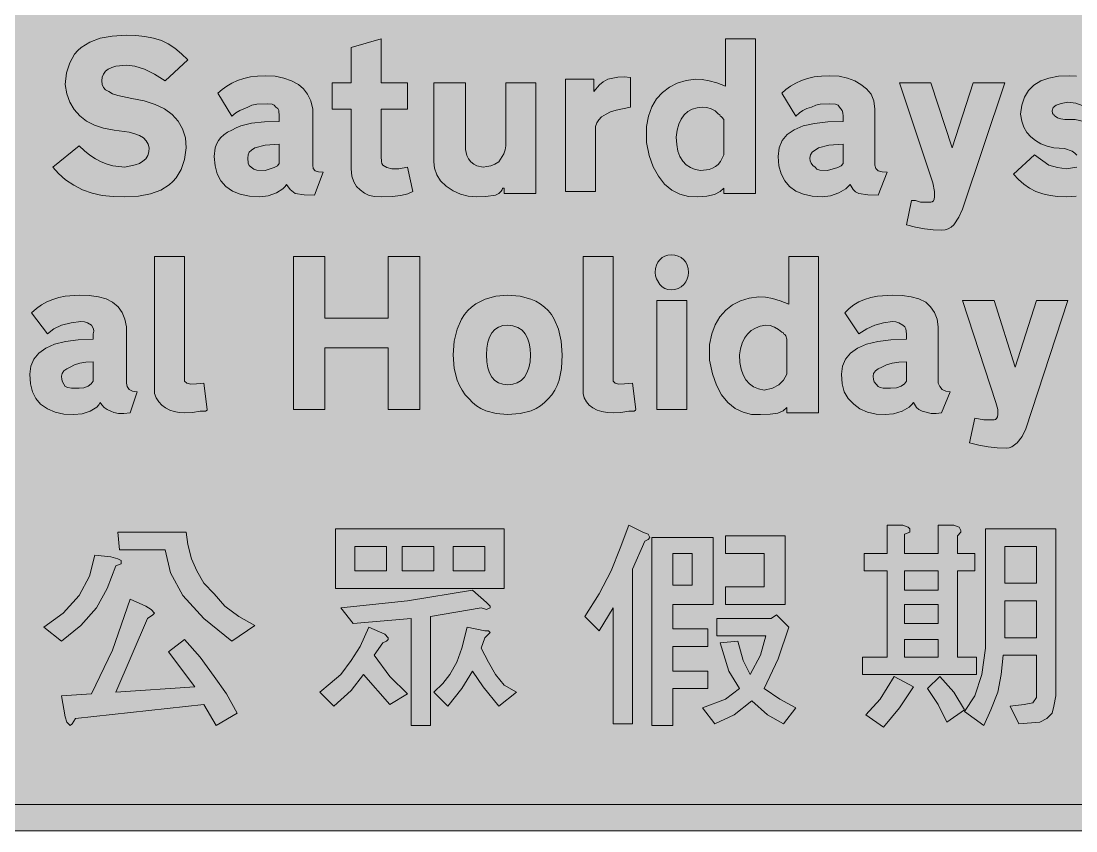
# Model space of a CAD drawing. Header units: metres. Extents: x 33 to 536, y 16 to 258.
# Drawn here: x 239.5 to 419.6, y 15.7 to 154 of the extents above; entities that cross this region are included whole.
import ezdxf

# ---------------------------------------------------------------- set-up
doc = ezdxf.new("R2010")
doc.units = ezdxf.units.M
doc.layers.add('FILL_BLACK_000000', color=7, linetype='Continuous', true_color=0x000000)
doc.layers.add('FILL_WHITE_FFFFFF', color=7, linetype='Continuous', true_color=0xffffff)

msp = doc.modelspace()

# ---------------------------------------------------------------- hatches: boundary and pattern name
at = {"layer": 'FILL_BLACK_000000', "true_color": 0x000000}
h = msp.add_hatch(color=7, dxfattribs=at)
h.dxf.hatch_style = 1
h.paths.add_polyline_path([(530.6, 257.38), (532.21, 256.54), (533.79, 255.36), (534.8, 253.97), (535.27, 253.21), (535.59, 252.36), (535.94, 251.51), (536.11, 250.71), (536.19, 249.06), (536.19, 24.66), (536.07, 22.92), (535.66, 21.28), (534.92, 19.77), (533.79, 18.36), (532.25, 17.08), (531.39, 16.59), (530.49, 16.26), (529.76, 15.91), (528.95, 15.73), (527.19, 15.66), (41.79, 15.66), (40.17, 15.83), (38.53, 16.33), (36.94, 17.18), (35.49, 18.36), (34.31, 19.77), (33.47, 21.28), (32.96, 22.92), (32.79, 24.66), (32.79, 249.06), (32.96, 250.68), (33.47, 252.32), (34.31, 253.91), (35.49, 255.36), (36.88, 256.52), (38.49, 257.46), (40.14, 257.87), (41.79, 258.06), (527.19, 258.06), (528.94, 257.89), (530.6, 257.38)])
h.paths.add_polyline_path([(40.03, 253.3), (39.22, 252.93), (38.49, 252.36), (37.92, 251.63), (37.55, 250.82), (37.35, 249.96), (37.29, 249.06), (37.29, 24.66), (37.33, 23.76), (37.59, 22.86), (38.49, 21.36), (39.22, 20.79), (40.03, 20.42), (40.89, 20.22), (41.79, 20.16), (527.19, 20.16), (528.09, 20.2), (528.99, 20.46), (530.49, 21.36), (531.06, 22.09), (531.43, 22.9), (531.63, 23.76), (531.69, 24.66), (531.69, 249.06), (531.65, 249.96), (531.39, 250.86), (531.05, 251.5), (530.49, 252.36), (528.99, 253.26), (528.09, 253.52), (527.19, 253.56), (41.79, 253.56), (40.89, 253.5), (40.03, 253.3)], flags=16)
h = msp.add_hatch(color=7, dxfattribs=at)
h.dxf.hatch_style = 1
h.paths.add_polyline_path([(253.35, 143.14), (253.55, 142.63), (253.92, 142.24), (254.49, 141.96), (255.1, 141.56), (255.99, 141.25), (258.39, 140.76), (260.51, 140.34), (262.37, 139.74), (263.97, 138.97), (265.29, 138.02), (266.33, 136.89), (267.08, 135.57), (267.54, 134.06), (267.69, 132.36), (267.42, 130.36), (266.85, 128.64), (265.98, 127.2), (265.43, 126.58), (264.8, 126.02), (263.33, 125.11), (261.57, 124.47), (259.52, 124.09), (257.19, 123.96), (255.22, 124.02), (253.36, 124.22), (251.62, 124.59), (249.99, 125.16), (248.48, 125.94), (247.1, 126.88), (245.9, 127.94), (244.89, 129.06), (249.39, 132.66), (250.3, 131.82), (251.24, 131.08), (252.2, 130.47), (253.18, 129.96), (254.17, 129.57), (255.17, 129.28), (256.18, 129.12), (257.19, 129.06), (258.99, 129.41), (259.71, 129.68), (260.3, 130.03), (260.77, 130.47), (261.11, 131), (261.32, 131.63), (261.39, 132.36), (261.21, 132.99), (260.87, 133.55), (260.39, 134.02), (259.74, 134.42), (258.92, 134.75), (257.93, 135.02), (255.39, 135.36), (253.59, 135.68), (252.01, 136.2), (250.65, 136.91), (249.5, 137.8), (248.57, 138.87), (247.84, 140.13), (247.31, 141.56), (246.99, 143.16), (247.24, 145.16), (247.79, 146.88), (248.62, 148.32), (249.16, 148.94), (249.76, 149.5), (251.21, 150.41), (252.98, 151.05), (255.07, 151.43), (257.49, 151.56), (259.06, 151.5), (260.6, 151.33), (262.09, 151.05), (263.49, 150.66), (264.61, 150.1), (265.74, 149.35), (266.86, 148.42), (267.99, 147.36), (264.09, 143.76), (262.3, 144.94), (260.57, 145.78), (258.94, 146.29), (257.49, 146.46), (255.69, 146.29), (254.97, 146.08), (254.38, 145.78), (253.91, 145.41), (253.57, 144.94), (253.36, 144.39), (253.29, 143.76), (253.35, 143.14)])
h = msp.add_hatch(color=7, dxfattribs=at)
h.dxf.hatch_style = 1
h.paths.add_polyline_path([(305.49, 143.46), (305.49, 138.96), (300.99, 138.96), (300.99, 130.86), (301.03, 130), (301.12, 129.64), (301.29, 129.36), (301.93, 128.95), (302.79, 128.76), (303.99, 128.76), (305.49, 129.06), (306.39, 124.86), (305.55, 124.47), (304.36, 124.18), (302.85, 124.02), (300.99, 123.96), (299.92, 124.02), (298.96, 124.22), (298.12, 124.59), (297.39, 125.16), (296.78, 125.72), (296.3, 126.51), (296, 127.52), (295.89, 128.76), (295.89, 138.96), (292.59, 138.96), (292.59, 143.46), (295.89, 143.46), (295.89, 149.46), (300.99, 150.96), (300.99, 143.46), (305.49, 143.46)])
h = msp.add_hatch(color=7, dxfattribs=at)
h.dxf.hatch_style = 1
h.paths.add_polyline_path([(364.89, 150.96), (364.89, 124.56), (359.49, 124.56), (359.49, 125.46), (358.87, 124.85), (357.91, 124.37), (356.62, 124.07), (354.99, 123.96), (353.45, 124.02), (351.99, 124.4), (350.63, 125.11), (349.4, 126.13), (348.33, 127.47), (347.44, 129.11), (346.75, 131.04), (346.29, 133.26), (346.29, 133.56), (346.29, 135.36), (346.29, 135.96), (346.64, 137.76), (347.22, 139.33), (348.02, 140.68), (349.03, 141.81), (350.21, 142.71), (351.56, 143.38), (353.06, 143.83), (354.69, 144.06), (355.82, 144), (357.01, 143.8), (358.32, 143.43), (359.79, 142.86), (359.79, 150.96), (364.89, 150.96)])
h.paths.add_polyline_path([(359.49, 137.16), (359.19, 137.57), (359.07, 137.71), (358.89, 137.76), (358.85, 138.02), (358.59, 138.06), (358.04, 138.63), (357.35, 139), (356.61, 139.2), (355.89, 139.26), (354.93, 139.18), (354.09, 138.93), (353.36, 138.52), (352.74, 137.95), (352.23, 137.22), (351.84, 136.35), (351.56, 135.33), (351.39, 134.16), (351.46, 132.89), (351.67, 131.79), (352.01, 130.85), (352.48, 130.07), (353.07, 129.45), (353.79, 128.97), (354.63, 128.64), (355.59, 128.46), (357, 128.63), (357.59, 128.84), (358.1, 129.13), (358.55, 129.51), (358.92, 129.98), (359.49, 131.16), (359.49, 135.66), (359.49, 137.16)], flags=16)
h = msp.add_hatch(color=7, dxfattribs=at)
h.dxf.hatch_style = 1
h.paths.add_polyline_path([(287.83, 124.3), (286.29, 124.56), (285.43, 125.2), (284.79, 126.06), (284.58, 125.71), (284.21, 125.35), (283.1, 124.67), (281.71, 124.16), (280.29, 123.96), (278.49, 124.07), (276.92, 124.41), (275.58, 124.96), (274.48, 125.72), (273.61, 126.7), (272.99, 127.88), (272.62, 129.27), (272.49, 130.86), (272.66, 132.32), (272.89, 132.97), (273.2, 133.56), (273.62, 134.09), (274.14, 134.57), (274.76, 134.99), (275.49, 135.36), (276.21, 135.77), (277.01, 136.1), (278.86, 136.56), (281.06, 136.79), (283.59, 136.86), (283.59, 137.76), (283.51, 138.73), (283.34, 139.03), (282.99, 139.26), (282.71, 139.61), (282.35, 139.78), (281.49, 139.86), (279.73, 139.78), (278.92, 139.61), (278.19, 139.26), (276.84, 138.73), (276.16, 138.33), (275.49, 137.76), (273.09, 141.66), (273.81, 142.31), (274.61, 142.89), (275.49, 143.4), (276.46, 143.83), (277.52, 144.19), (278.66, 144.44), (279.88, 144.6), (281.19, 144.66), (282.88, 144.55), (284.38, 144.25), (285.7, 143.77), (286.89, 143.16), (287.73, 142.42), (288.43, 141.51), (288.96, 140.38), (289.29, 138.96), (289.29, 129.36), (289.4, 128.79), (289.74, 128.42), (290.3, 128.22), (291.09, 128.16), (289.59, 124.26), (287.83, 124.3)])
h.paths.add_polyline_path([(278.44, 129.34), (278.79, 129.06), (279.25, 128.71), (279.76, 128.53), (281.19, 128.46), (282.73, 128.95), (283.26, 129.26), (283.59, 129.66), (283.59, 132.96), (281.15, 132.77), (279.39, 132.36), (278.82, 131.95), (278.45, 131.57), (278.25, 131.14), (278.19, 130.56), (278.27, 129.7), (278.44, 129.34)], flags=16)
h = msp.add_hatch(color=7, dxfattribs=at)
h.dxf.hatch_style = 1
h.paths.add_polyline_path([(332.49, 144.06), (337.29, 144.06), (337.29, 141.96), (338.27, 143.12), (338.89, 143.61), (339.69, 144.06), (341.42, 144.43), (342.47, 144.48), (343.59, 144.36), (343.59, 139.26), (341.15, 138.77), (340.17, 138.46), (339.39, 138.06), (338.64, 137.61), (338.15, 137.12), (337.83, 136.58), (337.59, 135.96), (337.59, 124.86), (332.49, 124.86), (332.49, 144.06)])
h = msp.add_hatch(color=7, dxfattribs=at)
h.dxf.hatch_style = 1
h.paths.add_polyline_path([(384.13, 124.3), (382.59, 124.56), (382.02, 124.84), (381.62, 125.2), (381.09, 126.06), (380.34, 125.35), (379.14, 124.67), (377.72, 124.16), (376.29, 123.96), (374.59, 124.07), (373.09, 124.41), (371.81, 124.96), (370.74, 125.72), (369.9, 126.7), (369.29, 127.88), (368.92, 129.27), (368.79, 130.86), (368.96, 132.32), (369.47, 133.57), (370.32, 134.6), (371.53, 135.43), (373.08, 136.07), (374.99, 136.51), (377.26, 136.77), (379.89, 136.86), (379.89, 137.76), (379.84, 138.33), (379.7, 138.73), (379.29, 139.26), (379.01, 139.61), (378.61, 139.78), (377.49, 139.86), (375.99, 139.78), (375.21, 139.61), (374.49, 139.26), (373.69, 139.03), (373.03, 138.73), (372.42, 138.33), (371.79, 137.76), (369.39, 141.66), (370.11, 142.31), (370.91, 142.89), (371.79, 143.4), (372.76, 143.83), (373.82, 144.19), (374.96, 144.44), (376.18, 144.6), (377.49, 144.66), (379.18, 144.55), (380.64, 144.25), (381.88, 143.77), (382.89, 143.16), (383.9, 142.42), (384.65, 141.51), (385.13, 140.38), (385.29, 138.96), (385.29, 129.36), (385.45, 128.79), (385.89, 128.42), (386.56, 128.22), (387.39, 128.16), (385.89, 124.26), (384.13, 124.3)])
h.paths.add_polyline_path([(374.42, 129.7), (374.7, 129.34), (375.09, 129.06), (375.42, 128.71), (375.92, 128.53), (377.19, 128.46), (378.99, 128.95), (379.55, 129.26), (379.89, 129.66), (379.89, 132.96), (377.45, 132.77), (375.69, 132.36), (374.6, 131.57), (374.3, 131.14), (374.19, 130.56), (374.25, 130.11), (374.42, 129.7)], flags=16)
h = msp.add_hatch(color=7, dxfattribs=at)
h.dxf.hatch_style = 1
h.paths.add_polyline_path([(425.65, 129.07), (425.25, 127.76), (424.59, 126.63), (423.69, 125.68), (422.57, 124.94), (421.23, 124.4), (419.7, 124.07), (417.99, 123.96), (416.57, 124.02), (415.23, 124.19), (413.98, 124.48), (412.81, 124.9), (411.73, 125.44), (410.73, 126.11), (409.82, 126.92), (408.99, 127.86), (412.59, 131.16), (414.99, 129.36), (416.49, 128.95), (417.99, 128.76), (419.79, 129.06), (420.05, 129.66), (420.09, 130.26), (420.02, 130.69), (419.81, 131.09), (419.47, 131.45), (419, 131.76), (417.69, 132.2), (415.89, 132.36), (414.71, 132.64), (413.65, 133.04), (412.72, 133.56), (411.92, 134.2), (411.26, 134.96), (410.74, 135.86), (410.39, 136.89), (410.19, 138.06), (410.42, 139.64), (410.87, 140.99), (411.56, 142.13), (412.48, 143.05), (413.64, 143.76), (415.04, 144.26), (416.69, 144.56), (418.59, 144.66), (419.77, 144.6), (420.85, 144.44), (421.83, 144.19), (422.71, 143.83), (423.52, 143.4), (424.24, 142.89), (425.49, 141.66), (422.49, 138.06), (421.59, 138.92), (420.69, 139.56), (419.6, 139.97), (418.29, 140.16), (417.11, 139.93), (416.26, 139.63), (415.76, 139.23), (415.59, 138.66), (415.63, 138.25), (415.72, 138.11), (415.89, 138.06), (415.94, 137.88), (416.08, 137.76), (416.49, 137.46), (417.04, 137.29), (417.76, 137.2), (419.49, 137.16), (420.97, 136.85), (422.25, 136.38), (423.33, 135.76), (424.21, 134.98), (424.9, 134.07), (425.4, 133.03), (425.69, 131.85), (425.79, 130.56), (425.65, 129.07)])
h = msp.add_hatch(color=7, dxfattribs=at)
h.dxf.hatch_style = 1
h.paths.add_polyline_path([(327.39, 143.46), (327.39, 124.56), (321.99, 124.56), (321.99, 125.46), (321.69, 125.46), (321.63, 125.19), (321.43, 124.86), (321.06, 124.53), (320.49, 124.26), (318.84, 124), (317.19, 123.96), (315.84, 124.07), (314.53, 124.41), (313.27, 124.97), (312.09, 125.76), (311.13, 126.71), (310.48, 127.75), (310.11, 128.84), (309.99, 129.96), (309.99, 143.46), (315.39, 143.46), (315.39, 132.06), (315.62, 131.01), (315.9, 130.46), (316.29, 129.96), (316.79, 129.57), (317.34, 129.28), (318.39, 129.06), (319.06, 129.12), (319.74, 129.28), (320.41, 129.57), (321.09, 129.96), (321.91, 131.31), (322.19, 131.98), (322.29, 132.66), (322.29, 143.46), (327.39, 143.46)])
h = msp.add_hatch(color=7, dxfattribs=at)
h.dxf.hatch_style = 1
h.paths.add_polyline_path([(400.29, 121.86), (399.65, 120.51), (398.79, 119.16), (398.34, 118.77), (397.85, 118.48), (397.31, 118.32), (396.69, 118.26), (395.29, 118.32), (393.8, 118.48), (392.26, 118.77), (390.69, 119.16), (391.59, 123.36), (392.23, 123.32), (393.09, 123.06), (394.89, 123.06), (395.11, 123.12), (395.3, 123.28), (395.44, 123.57), (395.49, 123.96), (395.49, 124.86), (395.19, 126.36), (389.49, 143.46), (394.89, 143.46), (398.49, 132.36), (402.09, 143.46), (407.49, 143.46), (400.29, 121.86)])
h = msp.add_hatch(color=7, dxfattribs=at)
h.dxf.hatch_style = 1
h.paths.add_polyline_path([(267.39, 93.36), (267.39, 93.06), (267.39, 92.46), (267.78, 92.12), (268.48, 91.97), (269.46, 92), (270.69, 92.16), (271.29, 87.66), (271.25, 87.51), (270.99, 87.36), (270.09, 87.36), (268.74, 87.1), (267.39, 87.06), (266.51, 87.12), (265.66, 87.28), (264.88, 87.55), (264.16, 87.92), (263.53, 88.39), (263, 88.96), (262.58, 89.62), (262.29, 90.36), (262.29, 91.26), (262.29, 91.56), (262.29, 113.76), (267.39, 113.76), (267.39, 93.36)])
h = msp.add_hatch(color=7, dxfattribs=at)
h.dxf.hatch_style = 1
h.paths.add_polyline_path([(296.79, 103.26), (302.19, 103.26), (302.19, 113.76), (307.59, 113.76), (307.59, 87.66), (302.19, 87.66), (302.19, 98.16), (296.79, 98.16), (291.39, 98.16), (291.39, 87.66), (285.99, 87.66), (285.99, 113.76), (291.39, 113.76), (291.39, 103.26), (296.79, 103.26)])
h = msp.add_hatch(color=7, dxfattribs=at)
h.dxf.hatch_style = 1
h.paths.add_polyline_path([(340.59, 93.36), (340.59, 93.06), (340.59, 92.46), (340.94, 92.12), (341.56, 91.97), (342.53, 92), (343.89, 92.16), (344.49, 87.66), (344.45, 87.51), (344.19, 87.36), (343.29, 87.36), (341.94, 87.1), (340.59, 87.06), (339.61, 87.12), (338.7, 87.28), (337.87, 87.55), (337.14, 87.92), (336.52, 88.39), (336.03, 88.96), (335.68, 89.62), (335.49, 90.36), (335.49, 91.26), (335.49, 91.56), (335.49, 113.76), (340.59, 113.76), (340.59, 93.36)])
h = msp.add_hatch(color=7, dxfattribs=at)
h.dxf.hatch_style = 1
h.paths.add_polyline_path([(353.43, 110.5), (353.27, 109.96), (353.02, 109.45), (352.67, 109), (352.23, 108.61), (351.72, 108.32), (351.14, 108.13), (350.49, 108.06), (349.94, 108.13), (349.44, 108.32), (348.98, 108.61), (348.58, 109), (348, 109.96), (347.84, 110.5), (347.79, 111.06), (347.84, 111.71), (348, 112.29), (348.25, 112.8), (348.58, 113.23), (348.98, 113.59), (349.44, 113.84), (349.94, 114), (350.49, 114.06), (351.14, 114), (351.72, 113.84), (352.23, 113.59), (352.67, 113.23), (353.02, 112.8), (353.27, 112.29), (353.43, 111.71), (353.49, 111.06), (353.43, 110.5)])
h = msp.add_hatch(color=7, dxfattribs=at)
h.dxf.hatch_style = 1
h.paths.add_polyline_path([(375.69, 113.76), (375.69, 87.06), (370.29, 87.06), (370.29, 87.96), (369.67, 87.39), (368.71, 87.02), (367.42, 86.82), (365.79, 86.76), (364.25, 86.8), (362.79, 87.16), (361.43, 87.83), (360.2, 88.82), (359.13, 90.14), (358.24, 91.78), (357.55, 93.75), (357.09, 96.06), (357.09, 96.36), (357.09, 98.16), (357.09, 98.76), (357.44, 100.56), (358.02, 102.13), (358.82, 103.48), (359.83, 104.61), (361.01, 105.51), (362.36, 106.18), (363.86, 106.63), (365.49, 106.86), (366.62, 106.8), (367.82, 106.6), (369.12, 106.23), (370.59, 105.66), (370.59, 113.76), (375.69, 113.76)])
h.paths.add_polyline_path([(370.29, 99.66), (370.1, 100.22), (369.91, 100.46), (369.69, 100.56), (369.65, 100.82), (369.39, 100.86), (368.84, 101.3), (368.15, 101.68), (367.41, 101.96), (366.69, 102.06), (365.73, 101.88), (364.89, 101.56), (364.16, 101.11), (363.54, 100.52), (363.03, 99.81), (362.64, 98.98), (362.36, 98.03), (362.19, 96.96), (362.26, 95.68), (362.47, 94.55), (362.81, 93.56), (363.28, 92.72), (363.87, 92.04), (364.59, 91.52), (365.43, 91.16), (366.39, 90.96), (367.8, 91.3), (368.9, 91.86), (369.72, 92.65), (370.29, 93.66), (370.29, 98.46), (370.29, 99.66)], flags=16)
h = msp.add_hatch(color=7, dxfattribs=at)
h.dxf.hatch_style = 1
h.paths.add_polyline_path([(257.03, 86.94), (256.1, 86.98), (255.35, 87.14), (254.79, 87.36), (254.17, 87.64), (253.66, 88), (253.27, 88.41), (252.99, 88.86), (252.78, 88.43), (252.41, 88.03), (251.3, 87.36), (249.91, 86.92), (248.49, 86.76), (246.8, 86.87), (245.3, 87.21), (243.98, 87.77), (242.79, 88.56), (242, 89.53), (241.44, 90.66), (241.1, 92.02), (240.99, 93.66), (241.16, 95.04), (241.66, 96.24), (242.51, 97.27), (243.69, 98.12), (245.21, 98.79), (247.07, 99.27), (249.26, 99.56), (251.79, 99.66), (251.79, 100.56), (251.91, 101.01), (251.86, 101.42), (251.49, 102.06), (250.81, 102.47), (250.31, 102.61), (249.69, 102.66), (248.04, 102.47), (246.39, 102.06), (245.08, 101.42), (243.99, 100.56), (241.29, 104.16), (242.11, 104.89), (242.98, 105.51), (243.91, 106.03), (244.89, 106.45), (245.93, 106.76), (247.03, 106.99), (249.39, 107.16), (251.12, 107.1), (252.69, 106.9), (254.03, 106.53), (255.09, 105.96), (256.06, 105.18), (256.74, 104.2), (257.2, 103.05), (257.49, 101.76), (257.49, 92.16), (257.6, 91.55), (257.94, 91.07), (258.5, 90.77), (259.29, 90.66), (258.09, 87.06), (257.03, 86.94)])
h.paths.add_polyline_path([(246.58, 92.35), (246.99, 91.56), (247.49, 91.39), (248.08, 91.3), (249.39, 91.26), (250.23, 91.36), (250.93, 91.63), (251.46, 92.02), (251.79, 92.46), (251.79, 95.76), (250.55, 95.7), (249.5, 95.53), (248.63, 95.25), (247.89, 94.86), (247.28, 94.58), (246.8, 94.22), (246.5, 93.81), (246.39, 93.36), (246.44, 92.78), (246.58, 92.35)], flags=16)
h = msp.add_hatch(color=7, dxfattribs=at)
h.dxf.hatch_style = 1
h.paths.add_polyline_path([(331.37, 92.65), (331.04, 91.75), (330.62, 90.93), (330.11, 90.16), (329.49, 89.46), (328.89, 88.83), (328.2, 88.28), (327.44, 87.81), (326.6, 87.43), (324.72, 86.93), (322.59, 86.76), (320.63, 86.93), (318.84, 87.43), (318.03, 87.81), (317.27, 88.28), (316.59, 88.83), (315.99, 89.46), (315.36, 90.16), (314.81, 90.93), (314.34, 91.75), (313.97, 92.65), (313.46, 94.65), (313.29, 96.96), (313.46, 99.29), (313.94, 101.34), (314.73, 103.09), (315.23, 103.85), (315.8, 104.53), (316.44, 105.14), (317.14, 105.67), (318.73, 106.49), (320.55, 106.99), (322.59, 107.16), (324.71, 106.99), (326.57, 106.49), (327.41, 106.12), (328.17, 105.67), (328.86, 105.14), (329.49, 104.53), (330.05, 103.85), (330.53, 103.09), (331.28, 101.34), (331.74, 99.29), (331.89, 96.96), (331.77, 94.65), (331.37, 92.65)])
h.paths.add_polyline_path([(326.26, 98.98), (325.98, 99.83), (325.59, 100.56), (325.04, 101.17), (324.31, 101.65), (323.48, 101.95), (322.59, 102.06), (321.75, 101.98), (321.02, 101.73), (320.4, 101.32), (319.89, 100.75), (319.5, 100.02), (319.21, 99.15), (319.05, 98.13), (318.99, 96.96), (319.05, 95.79), (319.21, 94.77), (319.5, 93.9), (319.89, 93.17), (320.4, 92.6), (321.02, 92.19), (321.75, 91.94), (322.59, 91.86), (323.45, 91.94), (324.21, 92.19), (324.88, 92.6), (325.44, 93.17), (325.89, 93.9), (326.22, 94.77), (326.42, 95.79), (326.49, 96.96), (326.43, 98.03), (326.26, 98.98)], flags=16)
h = msp.add_hatch(color=7, dxfattribs=at)
h.dxf.hatch_style = 1
h.paths.add_polyline_path([(395.79, 86.94), (394.93, 86.98), (393.39, 87.36), (392.82, 87.64), (392.41, 88), (391.89, 88.86), (391.59, 88.43), (391.14, 88.03), (389.94, 87.36), (388.51, 86.92), (387.09, 86.76), (385.53, 86.87), (384.05, 87.21), (382.74, 87.77), (381.69, 88.56), (380.73, 89.53), (380.08, 90.66), (379.71, 92.02), (379.59, 93.66), (379.76, 95.04), (380.27, 96.24), (381.12, 97.27), (382.33, 98.12), (383.88, 98.79), (385.79, 99.27), (388.06, 99.56), (390.69, 99.66), (390.69, 100.56), (390.62, 101.42), (390.44, 101.78), (390.09, 102.06), (389.42, 102.47), (388.91, 102.61), (388.29, 102.66), (386.79, 102.47), (385.29, 102.06), (383.94, 101.42), (382.59, 100.56), (380.19, 104.16), (380.91, 104.89), (381.71, 105.51), (382.59, 106.03), (383.56, 106.45), (384.62, 106.76), (385.76, 106.99), (388.29, 107.16), (389.98, 107.1), (391.48, 106.9), (392.8, 106.53), (393.99, 105.96), (394.82, 105.18), (395.49, 104.2), (395.93, 103.05), (396.09, 101.76), (396.09, 92.16), (396.38, 91.55), (396.8, 91.07), (397.4, 90.77), (398.19, 90.66), (396.69, 87.06), (395.79, 86.94)])
h.paths.add_polyline_path([(385.21, 92.35), (385.89, 91.56), (386.22, 91.39), (386.71, 91.3), (387.99, 91.26), (389, 91.36), (389.79, 91.63), (390.35, 92.02), (390.69, 92.46), (390.69, 95.76), (389.4, 95.7), (388.25, 95.53), (387.27, 95.25), (386.49, 94.86), (385.88, 94.58), (385.4, 94.22), (385.1, 93.81), (384.99, 93.36), (385.05, 92.78), (385.21, 92.35)], flags=16)
h = msp.add_hatch(color=7, dxfattribs=at)
h.dxf.hatch_style = 1
h.paths.add_polyline_path([(348.09, 87.66), (348.09, 106.26), (353.19, 106.26), (353.19, 87.66), (348.09, 87.66)])
h = msp.add_hatch(color=7, dxfattribs=at)
h.dxf.hatch_style = 1
h.paths.add_polyline_path([(411.09, 84.36), (410.45, 83.05), (409.59, 81.96), (408.69, 81.28), (408.24, 81.12), (407.79, 81.06), (406.22, 81.12), (404.64, 81.28), (403.06, 81.57), (401.49, 81.96), (402.39, 86.16), (403.89, 85.86), (405.69, 85.86), (405.91, 85.92), (406.1, 86.08), (406.24, 86.37), (406.29, 86.76), (406.29, 87.66), (405.99, 88.86), (400.29, 106.26), (405.69, 106.26), (409.29, 94.86), (412.89, 106.26), (418.29, 106.26), (411.09, 84.36)])
h = msp.add_hatch(color=7, dxfattribs=at)
h.dxf.hatch_style = 1
h.paths.add_polyline_path([(267.69, 66.66), (267.99, 64.56), (268.59, 62.16), (269.49, 60.06), (270.69, 57.96), (272.49, 56.16), (274.29, 54.06), (276.69, 52.26), (279.39, 50.76), (275.49, 48.06), (270.69, 51.96), (267.09, 55.86), (264.99, 59.76), (264.09, 63.66), (256.29, 63.66), (255.99, 66.66), (267.69, 66.66)])
h = msp.add_hatch(color=7, dxfattribs=at)
h.dxf.hatch_style = 1
h.paths.add_polyline_path([(293.19, 67.26), (321.99, 67.26), (321.99, 57.06), (293.19, 57.06), (293.19, 67.26)])
h.paths.add_polyline_path([(296.49, 60.06), (301.89, 60.06), (301.89, 64.26), (296.49, 64.26), (296.49, 60.06)], flags=16)
h.paths.add_polyline_path([(304.59, 64.26), (304.59, 60.06), (309.99, 60.06), (309.99, 64.26), (304.59, 64.26)], flags=16)
h.paths.add_polyline_path([(318.69, 64.26), (313.29, 64.26), (313.29, 60.06), (318.69, 60.06), (318.69, 64.26)], flags=16)
h = msp.add_hatch(color=7, dxfattribs=at)
h.dxf.hatch_style = 1
h.paths.add_polyline_path([(346.59, 66.36), (346.89, 65.76), (346.59, 65.46), (345.99, 65.16), (343.89, 60.36), (343.89, 33.96), (340.59, 33.96), (340.59, 53.76), (338.19, 49.86), (335.79, 52.26), (338.19, 56.16), (340.29, 60.06), (341.79, 63.96), (343.29, 67.86), (345.69, 66.66), (346.59, 66.36)])
h = msp.add_hatch(color=7, dxfattribs=at)
h.dxf.hatch_style = 1
h.paths.add_polyline_path([(390.99, 67.56), (391.29, 67.26), (391.29, 66.66), (390.39, 66.36), (390.39, 63.06), (396.09, 63.06), (396.09, 67.86), (398.79, 67.86), (399.69, 67.56), (399.99, 66.96), (399.99, 66.66), (399.39, 66.06), (399.39, 63.06), (402.39, 63.06), (402.39, 60.06), (399.39, 60.06), (399.39, 45.36), (402.69, 45.36), (402.69, 42.36), (383.19, 42.36), (383.19, 45.36), (387.39, 45.36), (387.39, 60.06), (383.49, 60.06), (383.49, 63.06), (387.39, 63.06), (387.39, 67.86), (390.09, 67.86), (390.99, 67.56)])
h.paths.add_polyline_path([(390.39, 51.06), (396.09, 51.06), (396.09, 54.36), (390.39, 54.36), (390.39, 51.06)], flags=16)
h.paths.add_polyline_path([(390.39, 48.36), (390.39, 45.36), (396.09, 45.36), (396.09, 48.36), (390.39, 48.36)], flags=16)
h.paths.add_polyline_path([(396.09, 60.06), (390.39, 60.06), (390.39, 56.76), (396.09, 56.76), (396.09, 60.06)], flags=16)
h = msp.add_hatch(color=7, dxfattribs=at)
h.dxf.hatch_style = 1
h.paths.add_polyline_path([(415.89, 36.96), (415.59, 35.76), (414.69, 34.86), (413.49, 34.26), (409.89, 33.96), (408.39, 36.96), (410.79, 37.26), (412.29, 37.56), (412.89, 38.46), (412.89, 45.66), (407.19, 45.66), (406.89, 42.36), (406.29, 39.36), (405.09, 36.36), (403.89, 33.66), (400.59, 36.06), (402.39, 38.76), (403.59, 42.36), (404.19, 46.86), (404.19, 52.26), (404.19, 67.26), (416.19, 67.26), (416.19, 38.76), (415.89, 36.96)])
h.paths.add_polyline_path([(407.49, 54.96), (407.49, 48.66), (412.89, 48.66), (412.89, 54.96), (407.49, 54.96)], flags=16)
h.paths.add_polyline_path([(412.89, 64.26), (407.49, 64.26), (407.49, 57.96), (412.89, 57.96), (412.89, 64.26)], flags=16)
h = msp.add_hatch(color=7, dxfattribs=at)
h.dxf.hatch_style = 1
h.paths.add_polyline_path([(357.69, 54.36), (350.79, 54.36), (350.79, 50.16), (356.79, 50.16), (356.79, 47.16), (350.79, 47.16), (350.79, 42.96), (356.79, 42.96), (356.79, 39.96), (350.79, 39.96), (350.79, 33.66), (347.19, 33.66), (347.19, 65.76), (357.69, 65.76), (357.69, 54.36)])
h.paths.add_polyline_path([(354.09, 63.06), (350.79, 63.06), (350.79, 57.66), (354.09, 57.66), (354.09, 63.06)], flags=16)
h = msp.add_hatch(color=7, dxfattribs=at)
h.dxf.hatch_style = 1
h.paths.add_polyline_path([(369.69, 66.06), (369.99, 66.06), (369.99, 54.36), (359.79, 54.36), (359.79, 57.36), (366.39, 57.36), (366.39, 63.06), (359.79, 63.06), (359.79, 66.06), (369.69, 66.06)])
h = msp.add_hatch(color=7, dxfattribs=at)
h.dxf.hatch_style = 1
h.paths.add_polyline_path([(255.99, 62.16), (256.59, 61.86), (256.59, 61.26), (255.69, 60.96), (254.19, 57.06), (252.39, 53.76), (249.69, 50.76), (246.39, 48.06), (243.39, 50.46), (246.69, 52.86), (249.39, 55.86), (251.19, 59.16), (252.09, 62.76), (254.79, 62.46), (255.99, 62.16)])
h = msp.add_hatch(color=7, dxfattribs=at)
h.dxf.hatch_style = 1
h.paths.add_polyline_path([(305.49, 54.96), (316.59, 56.76), (318.99, 54.66), (319.59, 54.06), (319.59, 53.76), (318.99, 53.46), (318.09, 53.76), (309.39, 52.26), (309.39, 33.66), (306.09, 33.66), (306.09, 51.96), (296.19, 51.06), (294.09, 53.76), (305.49, 54.96)])
h = msp.add_hatch(color=7, dxfattribs=at)
h.dxf.hatch_style = 1
h.paths.add_polyline_path([(261.69, 53.46), (262.29, 52.86), (261.99, 52.56), (261.09, 51.96), (255.69, 39.36), (269.19, 40.26), (264.69, 46.26), (267.39, 48.36), (270.09, 45.36), (272.49, 42.06), (274.59, 39.06), (276.39, 35.76), (272.79, 33.66), (270.69, 37.26), (248.79, 34.86), (248.19, 33.96), (247.89, 33.66), (247.29, 34.26), (246.99, 35.16), (246.39, 38.76), (251.49, 39.06), (255.09, 46.56), (258.09, 55.26), (260.79, 54.06), (261.69, 53.46)])
h = msp.add_hatch(color=7, dxfattribs=at)
h.dxf.hatch_style = 1
h.paths.add_polyline_path([(367.59, 51.96), (368.49, 52.56), (370.59, 50.46), (368.79, 45.06), (366.39, 39.96), (369.09, 38.16), (371.79, 36.66), (369.69, 33.96), (366.99, 35.46), (364.29, 37.86), (361.29, 35.46), (357.99, 33.96), (355.89, 36.66), (359.79, 38.16), (362.19, 39.96), (360.39, 42.96), (358.89, 47.76), (361.89, 48.06), (362.79, 44.76), (363.99, 42.36), (365.79, 45.66), (366.69, 48.96), (358.29, 48.96), (358.29, 51.96), (367.59, 51.96)])
h = msp.add_hatch(color=7, dxfattribs=at)
h.dxf.hatch_style = 1
h.paths.add_polyline_path([(301.59, 49.26), (302.19, 48.66), (302.19, 48.36), (301.89, 48.06), (301.29, 47.76), (299.79, 45.66), (302.49, 42.06), (305.49, 39.06), (302.49, 37.26), (297.99, 42.36), (295.89, 39.66), (292.89, 36.96), (290.49, 39.36), (292.29, 40.86), (294.09, 42.36), (295.89, 44.76), (297.39, 47.16), (298.89, 50.46), (301.59, 49.26)])
h = msp.add_hatch(color=7, dxfattribs=at)
h.dxf.hatch_style = 1
h.paths.add_polyline_path([(318.69, 49.86), (319.29, 49.86), (319.59, 49.56), (319.29, 49.26), (318.69, 48.66), (318.09, 46.86), (319.29, 44.46), (320.49, 42.36), (321.99, 40.56), (324.09, 39.36), (321.09, 36.96), (318.39, 40.26), (316.59, 42.96), (314.79, 39.96), (312.39, 36.96), (309.99, 39.36), (311.49, 40.86), (312.69, 42.36), (313.89, 44.46), (314.79, 46.86), (315.69, 50.46), (318.69, 49.86)])
h = msp.add_hatch(color=7, dxfattribs=at)
h.dxf.hatch_style = 1
h.paths.add_polyline_path([(386.19, 38.16), (388.59, 42.06), (391.89, 40.26), (389.49, 36.66), (386.79, 33.36), (383.79, 35.46), (386.19, 38.16)])
h = msp.add_hatch(color=7, dxfattribs=at)
h.dxf.hatch_style = 1
h.paths.add_polyline_path([(398.79, 39.36), (400.59, 36.36), (397.59, 34.26), (396.09, 37.26), (394.29, 39.96), (396.39, 42.06), (398.79, 39.36)])
at = {"layer": 'FILL_WHITE_FFFFFF', "true_color": 0xffffff}
h = msp.add_hatch(color=7, dxfattribs=at)
h.dxf.hatch_style = 1
h.paths.add_polyline_path([(527.19, 253.56), (528.09, 253.52), (528.99, 253.26), (530.49, 252.36), (531.05, 251.5), (531.39, 250.86), (531.65, 249.96), (531.69, 249.06), (531.69, 24.66), (531.63, 23.76), (531.43, 22.9), (531.06, 22.09), (530.49, 21.36), (528.99, 20.46), (528.09, 20.2), (527.19, 20.16), (41.79, 20.16), (40.89, 20.22), (40.03, 20.42), (39.22, 20.79), (38.49, 21.36), (37.59, 22.86), (37.33, 23.76), (37.29, 24.66), (37.29, 249.06), (37.35, 249.96), (37.55, 250.82), (37.92, 251.63), (38.49, 252.36), (39.22, 252.93), (40.03, 253.3), (40.89, 253.5), (41.79, 253.56), (527.19, 253.56)])

# ---------------------------------------------------------------- linework, layer by layer
at = {"layer": 'FILL_BLACK_000000', "lineweight": 0, "true_color": 0x000000}
for points in [[(41.79, 258.06), (527.19, 258.06), (528.94, 257.89), (530.6, 257.38), (532.21, 256.54), (533.79, 255.36), (534.8, 253.97), (535.27, 253.21), (535.59, 252.36), (535.94, 251.51), (536.11, 250.71), (536.19, 249.06), (536.19, 24.66), (536.07, 22.92), (535.66, 21.28), (534.92, 19.77), (533.79, 18.36), (532.25, 17.08), (531.39, 16.59), (530.49, 16.26), (529.76, 15.91), (528.95, 15.73), (527.19, 15.66), (41.79, 15.66)], [(41.79, 20.16), (527.19, 20.16), (528.09, 20.2), (528.99, 20.46), (530.49, 21.36), (531.06, 22.09), (531.43, 22.9), (531.63, 23.76), (531.69, 24.66), (531.69, 249.06), (531.65, 249.96), (531.39, 250.86), (531.05, 251.5), (530.49, 252.36), (528.99, 253.26), (528.09, 253.52), (527.19, 253.56), (41.79, 253.56)], [(419.81, 131.09), (419.47, 131.45), (419, 131.76), (417.69, 132.2), (415.89, 132.36), (414.71, 132.64), (413.65, 133.04), (412.72, 133.56), (411.92, 134.2), (411.26, 134.96), (410.74, 135.86), (410.39, 136.89), (410.19, 138.06), (410.42, 139.64), (410.87, 140.99), (411.56, 142.13), (412.48, 143.05), (413.64, 143.76), (415.04, 144.26), (416.69, 144.56), (418.59, 144.66), (419.77, 144.6)], [(420.69, 139.56), (419.6, 139.97), (418.29, 140.16), (417.11, 139.93), (416.26, 139.63), (415.76, 139.23), (415.59, 138.66), (415.63, 138.25), (415.72, 138.11), (415.89, 138.06), (415.94, 137.88), (416.08, 137.76), (416.49, 137.46), (417.04, 137.29), (417.76, 137.2), (419.49, 137.16), (420.97, 136.85)], [(419.7, 124.07), (417.99, 123.96), (416.57, 124.02), (415.23, 124.19), (413.98, 124.48), (412.81, 124.9), (411.73, 125.44), (410.73, 126.11), (409.82, 126.92), (408.99, 127.86), (412.59, 131.16), (414.99, 129.36), (416.49, 128.95), (417.99, 128.76), (419.79, 129.06)]]:
    msp.add_lwpolyline(points, dxfattribs=at)
for points in [[(253.35, 143.14), (253.55, 142.63), (253.92, 142.24), (254.49, 141.96), (255.1, 141.56), (255.99, 141.25), (258.39, 140.76), (260.51, 140.34), (262.37, 139.74), (263.97, 138.97), (265.29, 138.02), (266.33, 136.89), (267.08, 135.57), (267.54, 134.06), (267.69, 132.36), (267.42, 130.36), (266.85, 128.64), (265.98, 127.2), (265.43, 126.58), (264.8, 126.02), (263.33, 125.11), (261.57, 124.47), (259.52, 124.09), (257.19, 123.96), (255.22, 124.02), (253.36, 124.22), (251.62, 124.59), (249.99, 125.16), (248.48, 125.94), (247.1, 126.88), (245.9, 127.94), (244.89, 129.06), (249.39, 132.66), (250.3, 131.82), (251.24, 131.08), (252.2, 130.47), (253.18, 129.96), (254.17, 129.57), (255.17, 129.28), (256.18, 129.12), (257.19, 129.06), (258.99, 129.41), (259.71, 129.68), (260.3, 130.03), (260.77, 130.47), (261.11, 131), (261.32, 131.63), (261.39, 132.36), (261.21, 132.99), (260.87, 133.55), (260.39, 134.02), (259.74, 134.42), (258.92, 134.75), (257.93, 135.02), (255.39, 135.36), (253.59, 135.68), (252.01, 136.2), (250.65, 136.91), (249.5, 137.8), (248.57, 138.87), (247.84, 140.13), (247.31, 141.56), (246.99, 143.16), (247.24, 145.16), (247.79, 146.88), (248.62, 148.32), (249.16, 148.94), (249.76, 149.5), (251.21, 150.41), (252.98, 151.05), (255.07, 151.43), (257.49, 151.56), (259.06, 151.5), (260.6, 151.33), (262.09, 151.05), (263.49, 150.66), (264.61, 150.1), (265.74, 149.35), (266.86, 148.42), (267.99, 147.36), (264.09, 143.76), (262.3, 144.94), (260.57, 145.78), (258.94, 146.29), (257.49, 146.46), (255.69, 146.29), (254.97, 146.08), (254.38, 145.78), (253.91, 145.41), (253.57, 144.94), (253.36, 144.39), (253.29, 143.76)], [(305.49, 143.46), (305.49, 138.96), (300.99, 138.96), (300.99, 130.86), (301.03, 130), (301.12, 129.64), (301.29, 129.36), (301.93, 128.95), (302.79, 128.76), (303.99, 128.76), (305.49, 129.06), (306.39, 124.86), (305.55, 124.47), (304.36, 124.18), (302.85, 124.02), (300.99, 123.96), (299.92, 124.02), (298.96, 124.22), (298.12, 124.59), (297.39, 125.16), (296.78, 125.72), (296.3, 126.51), (296, 127.52), (295.89, 128.76), (295.89, 138.96), (292.59, 138.96), (292.59, 143.46), (295.89, 143.46), (295.89, 149.46), (300.99, 150.96), (300.99, 143.46)], [(364.89, 150.96), (364.89, 124.56), (359.49, 124.56), (359.49, 125.46), (358.87, 124.85), (357.91, 124.37), (356.62, 124.07), (354.99, 123.96), (353.45, 124.02), (351.99, 124.4), (350.63, 125.11), (349.4, 126.13), (348.33, 127.47), (347.44, 129.11), (346.75, 131.04), (346.29, 133.26), (346.29, 133.56), (346.29, 135.36), (346.29, 135.96), (346.64, 137.76), (347.22, 139.33), (348.02, 140.68), (349.03, 141.81), (350.21, 142.71), (351.56, 143.38), (353.06, 143.83), (354.69, 144.06), (355.82, 144), (357.01, 143.8), (358.32, 143.43), (359.79, 142.86), (359.79, 150.96)], [(287.83, 124.3), (286.29, 124.56), (285.43, 125.2), (284.79, 126.06), (284.58, 125.71), (284.21, 125.35), (283.1, 124.67), (281.71, 124.16), (280.29, 123.96), (278.49, 124.07), (276.92, 124.41), (275.58, 124.96), (274.48, 125.72), (273.61, 126.7), (272.99, 127.88), (272.62, 129.27), (272.49, 130.86), (272.66, 132.32), (272.89, 132.97), (273.2, 133.56), (273.62, 134.09), (274.14, 134.57), (274.76, 134.99), (275.49, 135.36), (276.21, 135.77), (277.01, 136.1), (278.86, 136.56), (281.06, 136.79), (283.59, 136.86), (283.59, 137.76), (283.51, 138.73), (283.34, 139.03), (282.99, 139.26), (282.71, 139.61), (282.35, 139.78), (281.49, 139.86), (279.73, 139.78), (278.92, 139.61), (278.19, 139.26), (276.84, 138.73), (276.16, 138.33), (275.49, 137.76), (273.09, 141.66), (273.81, 142.31), (274.61, 142.89), (275.49, 143.4), (276.46, 143.83), (277.52, 144.19), (278.66, 144.44), (279.88, 144.6), (281.19, 144.66), (282.88, 144.55), (284.38, 144.25), (285.7, 143.77), (286.89, 143.16), (287.73, 142.42), (288.43, 141.51), (288.96, 140.38), (289.29, 138.96), (289.29, 129.36), (289.4, 128.79), (289.74, 128.42), (290.3, 128.22), (291.09, 128.16), (289.59, 124.26)], [(332.49, 144.06), (337.29, 144.06), (337.29, 141.96), (338.27, 143.12), (338.89, 143.61), (339.69, 144.06), (341.42, 144.43), (342.47, 144.48), (343.59, 144.36), (343.59, 139.26), (341.15, 138.77), (340.17, 138.46), (339.39, 138.06), (338.64, 137.61), (338.15, 137.12), (337.83, 136.58), (337.59, 135.96), (337.59, 124.86), (332.49, 124.86)], [(384.13, 124.3), (382.59, 124.56), (382.02, 124.84), (381.62, 125.2), (381.09, 126.06), (380.34, 125.35), (379.14, 124.67), (377.72, 124.16), (376.29, 123.96), (374.59, 124.07), (373.09, 124.41), (371.81, 124.96), (370.74, 125.72), (369.9, 126.7), (369.29, 127.88), (368.92, 129.27), (368.79, 130.86), (368.96, 132.32), (369.47, 133.57), (370.32, 134.6), (371.53, 135.43), (373.08, 136.07), (374.99, 136.51), (377.26, 136.77), (379.89, 136.86), (379.89, 137.76), (379.84, 138.33), (379.7, 138.73), (379.29, 139.26), (379.01, 139.61), (378.61, 139.78), (377.49, 139.86), (375.99, 139.78), (375.21, 139.61), (374.49, 139.26), (373.69, 139.03), (373.03, 138.73), (372.42, 138.33), (371.79, 137.76), (369.39, 141.66), (370.11, 142.31), (370.91, 142.89), (371.79, 143.4), (372.76, 143.83), (373.82, 144.19), (374.96, 144.44), (376.18, 144.6), (377.49, 144.66), (379.18, 144.55), (380.64, 144.25), (381.88, 143.77), (382.89, 143.16), (383.9, 142.42), (384.65, 141.51), (385.13, 140.38), (385.29, 138.96), (385.29, 129.36), (385.45, 128.79), (385.89, 128.42), (386.56, 128.22), (387.39, 128.16), (385.89, 124.26)], [(327.39, 143.46), (327.39, 124.56), (321.99, 124.56), (321.99, 125.46), (321.69, 125.46), (321.63, 125.19), (321.43, 124.86), (321.06, 124.53), (320.49, 124.26), (318.84, 124), (317.19, 123.96), (315.84, 124.07), (314.53, 124.41), (313.27, 124.97), (312.09, 125.76), (311.13, 126.71), (310.48, 127.75), (310.11, 128.84), (309.99, 129.96), (309.99, 143.46), (315.39, 143.46), (315.39, 132.06), (315.62, 131.01), (315.9, 130.46), (316.29, 129.96), (316.79, 129.57), (317.34, 129.28), (318.39, 129.06), (319.06, 129.12), (319.74, 129.28), (320.41, 129.57), (321.09, 129.96), (321.91, 131.31), (322.19, 131.98), (322.29, 132.66), (322.29, 143.46)], [(400.29, 121.86), (399.65, 120.51), (398.79, 119.16), (398.34, 118.77), (397.85, 118.48), (397.31, 118.32), (396.69, 118.26), (395.29, 118.32), (393.8, 118.48), (392.26, 118.77), (390.69, 119.16), (391.59, 123.36), (392.23, 123.32), (393.09, 123.06), (394.89, 123.06), (395.11, 123.12), (395.3, 123.28), (395.44, 123.57), (395.49, 123.96), (395.49, 124.86), (395.19, 126.36), (389.49, 143.46), (394.89, 143.46), (398.49, 132.36), (402.09, 143.46), (407.49, 143.46)], [(359.49, 137.16), (359.19, 137.57), (359.07, 137.71), (358.89, 137.76), (358.85, 138.02), (358.59, 138.06), (358.04, 138.63), (357.35, 139), (356.61, 139.2), (355.89, 139.26), (354.93, 139.18), (354.09, 138.93), (353.36, 138.52), (352.74, 137.95), (352.23, 137.22), (351.84, 136.35), (351.56, 135.33), (351.39, 134.16), (351.46, 132.89), (351.67, 131.79), (352.01, 130.85), (352.48, 130.07), (353.07, 129.45), (353.79, 128.97), (354.63, 128.64), (355.59, 128.46), (357, 128.63), (357.59, 128.84), (358.1, 129.13), (358.55, 129.51), (358.92, 129.98), (359.49, 131.16), (359.49, 135.66)], [(278.44, 129.34), (278.79, 129.06), (279.25, 128.71), (279.76, 128.53), (281.19, 128.46), (282.73, 128.95), (283.26, 129.26), (283.59, 129.66), (283.59, 132.96), (281.15, 132.77), (279.39, 132.36), (278.82, 131.95), (278.45, 131.57), (278.25, 131.14), (278.19, 130.56), (278.27, 129.7)], [(374.42, 129.7), (374.7, 129.34), (375.09, 129.06), (375.42, 128.71), (375.92, 128.53), (377.19, 128.46), (378.99, 128.95), (379.55, 129.26), (379.89, 129.66), (379.89, 132.96), (377.45, 132.77), (375.69, 132.36), (374.6, 131.57), (374.3, 131.14), (374.19, 130.56), (374.25, 130.11)], [(267.39, 93.36), (267.39, 93.06), (267.39, 92.46), (267.78, 92.12), (268.48, 91.97), (269.46, 92), (270.69, 92.16), (271.29, 87.66), (271.25, 87.51), (270.99, 87.36), (270.09, 87.36), (268.74, 87.1), (267.39, 87.06), (266.51, 87.12), (265.66, 87.28), (264.88, 87.55), (264.16, 87.92), (263.53, 88.39), (263, 88.96), (262.58, 89.62), (262.29, 90.36), (262.29, 91.26), (262.29, 91.56), (262.29, 113.76), (267.39, 113.76)], [(296.79, 103.26), (302.19, 103.26), (302.19, 113.76), (307.59, 113.76), (307.59, 87.66), (302.19, 87.66), (302.19, 98.16), (296.79, 98.16), (291.39, 98.16), (291.39, 87.66), (285.99, 87.66), (285.99, 113.76), (291.39, 113.76), (291.39, 103.26)], [(340.59, 93.36), (340.59, 93.06), (340.59, 92.46), (340.94, 92.12), (341.56, 91.97), (342.53, 92), (343.89, 92.16), (344.49, 87.66), (344.45, 87.51), (344.19, 87.36), (343.29, 87.36), (341.94, 87.1), (340.59, 87.06), (339.61, 87.12), (338.7, 87.28), (337.87, 87.55), (337.14, 87.92), (336.52, 88.39), (336.03, 88.96), (335.68, 89.62), (335.49, 90.36), (335.49, 91.26), (335.49, 91.56), (335.49, 113.76), (340.59, 113.76)], [(353.43, 110.5), (353.27, 109.96), (353.02, 109.45), (352.67, 109), (352.23, 108.61), (351.72, 108.32), (351.14, 108.13), (350.49, 108.06), (349.94, 108.13), (349.44, 108.32), (348.98, 108.61), (348.58, 109), (348, 109.96), (347.84, 110.5), (347.79, 111.06), (347.84, 111.71), (348, 112.29), (348.25, 112.8), (348.58, 113.23), (348.98, 113.59), (349.44, 113.84), (349.94, 114), (350.49, 114.06), (351.14, 114), (351.72, 113.84), (352.23, 113.59), (352.67, 113.23), (353.02, 112.8), (353.27, 112.29), (353.43, 111.71), (353.49, 111.06)], [(375.69, 113.76), (375.69, 87.06), (370.29, 87.06), (370.29, 87.96), (369.67, 87.39), (368.71, 87.02), (367.42, 86.82), (365.79, 86.76), (364.25, 86.8), (362.79, 87.16), (361.43, 87.83), (360.2, 88.82), (359.13, 90.14), (358.24, 91.78), (357.55, 93.75), (357.09, 96.06), (357.09, 96.36), (357.09, 98.16), (357.09, 98.76), (357.44, 100.56), (358.02, 102.13), (358.82, 103.48), (359.83, 104.61), (361.01, 105.51), (362.36, 106.18), (363.86, 106.63), (365.49, 106.86), (366.62, 106.8), (367.82, 106.6), (369.12, 106.23), (370.59, 105.66), (370.59, 113.76)], [(257.03, 86.94), (256.1, 86.98), (255.35, 87.14), (254.79, 87.36), (254.17, 87.64), (253.66, 88), (253.27, 88.41), (252.99, 88.86), (252.78, 88.43), (252.41, 88.03), (251.3, 87.36), (249.91, 86.92), (248.49, 86.76), (246.8, 86.87), (245.3, 87.21), (243.98, 87.77), (242.79, 88.56), (242, 89.53), (241.44, 90.66), (241.1, 92.02), (240.99, 93.66), (241.16, 95.04), (241.66, 96.24), (242.51, 97.27), (243.69, 98.12), (245.21, 98.79), (247.07, 99.27), (249.26, 99.56), (251.79, 99.66), (251.79, 100.56), (251.91, 101.01), (251.86, 101.42), (251.49, 102.06), (250.81, 102.47), (250.31, 102.61), (249.69, 102.66), (248.04, 102.47), (246.39, 102.06), (245.08, 101.42), (243.99, 100.56), (241.29, 104.16), (242.11, 104.89), (242.98, 105.51), (243.91, 106.03), (244.89, 106.45), (245.93, 106.76), (247.03, 106.99), (249.39, 107.16), (251.12, 107.1), (252.69, 106.9), (254.03, 106.53), (255.09, 105.96), (256.06, 105.18), (256.74, 104.2), (257.2, 103.05), (257.49, 101.76), (257.49, 92.16), (257.6, 91.55), (257.94, 91.07), (258.5, 90.77), (259.29, 90.66), (258.09, 87.06)], [(331.37, 92.65), (331.04, 91.75), (330.62, 90.93), (330.11, 90.16), (329.49, 89.46), (328.89, 88.83), (328.2, 88.28), (327.44, 87.81), (326.6, 87.43), (324.72, 86.93), (322.59, 86.76), (320.63, 86.93), (318.84, 87.43), (318.03, 87.81), (317.27, 88.28), (316.59, 88.83), (315.99, 89.46), (315.36, 90.16), (314.81, 90.93), (314.34, 91.75), (313.97, 92.65), (313.46, 94.65), (313.29, 96.96), (313.46, 99.29), (313.94, 101.34), (314.73, 103.09), (315.23, 103.85), (315.8, 104.53), (316.44, 105.14), (317.14, 105.67), (318.73, 106.49), (320.55, 106.99), (322.59, 107.16), (324.71, 106.99), (326.57, 106.49), (327.41, 106.12), (328.17, 105.67), (328.86, 105.14), (329.49, 104.53), (330.05, 103.85), (330.53, 103.09), (331.28, 101.34), (331.74, 99.29), (331.89, 96.96), (331.77, 94.65)], [(395.79, 86.94), (394.93, 86.98), (393.39, 87.36), (392.82, 87.64), (392.41, 88), (391.89, 88.86), (391.59, 88.43), (391.14, 88.03), (389.94, 87.36), (388.51, 86.92), (387.09, 86.76), (385.53, 86.87), (384.05, 87.21), (382.74, 87.77), (381.69, 88.56), (380.73, 89.53), (380.08, 90.66), (379.71, 92.02), (379.59, 93.66), (379.76, 95.04), (380.27, 96.24), (381.12, 97.27), (382.33, 98.12), (383.88, 98.79), (385.79, 99.27), (388.06, 99.56), (390.69, 99.66), (390.69, 100.56), (390.62, 101.42), (390.44, 101.78), (390.09, 102.06), (389.42, 102.47), (388.91, 102.61), (388.29, 102.66), (386.79, 102.47), (385.29, 102.06), (383.94, 101.42), (382.59, 100.56), (380.19, 104.16), (380.91, 104.89), (381.71, 105.51), (382.59, 106.03), (383.56, 106.45), (384.62, 106.76), (385.76, 106.99), (388.29, 107.16), (389.98, 107.1), (391.48, 106.9), (392.8, 106.53), (393.99, 105.96), (394.82, 105.18), (395.49, 104.2), (395.93, 103.05), (396.09, 101.76), (396.09, 92.16), (396.38, 91.55), (396.8, 91.07), (397.4, 90.77), (398.19, 90.66), (396.69, 87.06)], [(348.09, 87.66), (348.09, 106.26), (353.19, 106.26), (353.19, 87.66)], [(411.09, 84.36), (410.45, 83.05), (409.59, 81.96), (408.69, 81.28), (408.24, 81.12), (407.79, 81.06), (406.22, 81.12), (404.64, 81.28), (403.06, 81.57), (401.49, 81.96), (402.39, 86.16), (403.89, 85.86), (405.69, 85.86), (405.91, 85.92), (406.1, 86.08), (406.24, 86.37), (406.29, 86.76), (406.29, 87.66), (405.99, 88.86), (400.29, 106.26), (405.69, 106.26), (409.29, 94.86), (412.89, 106.26), (418.29, 106.26)], [(326.26, 98.98), (325.98, 99.83), (325.59, 100.56), (325.04, 101.17), (324.31, 101.65), (323.48, 101.95), (322.59, 102.06), (321.75, 101.98), (321.02, 101.73), (320.4, 101.32), (319.89, 100.75), (319.5, 100.02), (319.21, 99.15), (319.05, 98.13), (318.99, 96.96), (319.05, 95.79), (319.21, 94.77), (319.5, 93.9), (319.89, 93.17), (320.4, 92.6), (321.02, 92.19), (321.75, 91.94), (322.59, 91.86), (323.45, 91.94), (324.21, 92.19), (324.88, 92.6), (325.44, 93.17), (325.89, 93.9), (326.22, 94.77), (326.42, 95.79), (326.49, 96.96), (326.43, 98.03)], [(370.29, 99.66), (370.1, 100.22), (369.91, 100.46), (369.69, 100.56), (369.65, 100.82), (369.39, 100.86), (368.84, 101.3), (368.15, 101.68), (367.41, 101.96), (366.69, 102.06), (365.73, 101.88), (364.89, 101.56), (364.16, 101.11), (363.54, 100.52), (363.03, 99.81), (362.64, 98.98), (362.36, 98.03), (362.19, 96.96), (362.26, 95.68), (362.47, 94.55), (362.81, 93.56), (363.28, 92.72), (363.87, 92.04), (364.59, 91.52), (365.43, 91.16), (366.39, 90.96), (367.8, 91.3), (368.9, 91.86), (369.72, 92.65), (370.29, 93.66), (370.29, 98.46)], [(246.58, 92.35), (246.99, 91.56), (247.49, 91.39), (248.08, 91.3), (249.39, 91.26), (250.23, 91.36), (250.93, 91.63), (251.46, 92.02), (251.79, 92.46), (251.79, 95.76), (250.55, 95.7), (249.5, 95.53), (248.63, 95.25), (247.89, 94.86), (247.28, 94.58), (246.8, 94.22), (246.5, 93.81), (246.39, 93.36), (246.44, 92.78)], [(385.21, 92.35), (385.89, 91.56), (386.22, 91.39), (386.71, 91.3), (387.99, 91.26), (389, 91.36), (389.79, 91.63), (390.35, 92.02), (390.69, 92.46), (390.69, 95.76), (389.4, 95.7), (388.25, 95.53), (387.27, 95.25), (386.49, 94.86), (385.88, 94.58), (385.4, 94.22), (385.1, 93.81), (384.99, 93.36), (385.05, 92.78)], [(267.69, 66.66), (267.99, 64.56), (268.59, 62.16), (269.49, 60.06), (270.69, 57.96), (272.49, 56.16), (274.29, 54.06), (276.69, 52.26), (279.39, 50.76), (275.49, 48.06), (270.69, 51.96), (267.09, 55.86), (264.99, 59.76), (264.09, 63.66), (256.29, 63.66), (255.99, 66.66)], [(293.19, 67.26), (321.99, 67.26), (321.99, 57.06), (293.19, 57.06)], [(346.59, 66.36), (346.89, 65.76), (346.59, 65.46), (345.99, 65.16), (343.89, 60.36), (343.89, 33.96), (340.59, 33.96), (340.59, 53.76), (338.19, 49.86), (335.79, 52.26), (338.19, 56.16), (340.29, 60.06), (341.79, 63.96), (343.29, 67.86), (345.69, 66.66)], [(390.99, 67.56), (391.29, 67.26), (391.29, 66.66), (390.39, 66.36), (390.39, 63.06), (396.09, 63.06), (396.09, 67.86), (398.79, 67.86), (399.69, 67.56), (399.99, 66.96), (399.99, 66.66), (399.39, 66.06), (399.39, 63.06), (402.39, 63.06), (402.39, 60.06), (399.39, 60.06), (399.39, 45.36), (402.69, 45.36), (402.69, 42.36), (383.19, 42.36), (383.19, 45.36), (387.39, 45.36), (387.39, 60.06), (383.49, 60.06), (383.49, 63.06), (387.39, 63.06), (387.39, 67.86), (390.09, 67.86)], [(415.89, 36.96), (415.59, 35.76), (414.69, 34.86), (413.49, 34.26), (409.89, 33.96), (408.39, 36.96), (410.79, 37.26), (412.29, 37.56), (412.89, 38.46), (412.89, 45.66), (407.19, 45.66), (406.89, 42.36), (406.29, 39.36), (405.09, 36.36), (403.89, 33.66), (400.59, 36.06), (402.39, 38.76), (403.59, 42.36), (404.19, 46.86), (404.19, 52.26), (404.19, 67.26), (416.19, 67.26), (416.19, 38.76)], [(357.69, 54.36), (350.79, 54.36), (350.79, 50.16), (356.79, 50.16), (356.79, 47.16), (350.79, 47.16), (350.79, 42.96), (356.79, 42.96), (356.79, 39.96), (350.79, 39.96), (350.79, 33.66), (347.19, 33.66), (347.19, 65.76), (357.69, 65.76)], [(369.69, 66.06), (369.99, 66.06), (369.99, 54.36), (359.79, 54.36), (359.79, 57.36), (366.39, 57.36), (366.39, 63.06), (359.79, 63.06), (359.79, 66.06)], [(296.49, 60.06), (301.89, 60.06), (301.89, 64.26), (296.49, 64.26)], [(304.59, 64.26), (304.59, 60.06), (309.99, 60.06), (309.99, 64.26)], [(318.69, 64.26), (313.29, 64.26), (313.29, 60.06), (318.69, 60.06)], [(354.09, 63.06), (350.79, 63.06), (350.79, 57.66), (354.09, 57.66)], [(412.89, 64.26), (407.49, 64.26), (407.49, 57.96), (412.89, 57.96)], [(255.99, 62.16), (256.59, 61.86), (256.59, 61.26), (255.69, 60.96), (254.19, 57.06), (252.39, 53.76), (249.69, 50.76), (246.39, 48.06), (243.39, 50.46), (246.69, 52.86), (249.39, 55.86), (251.19, 59.16), (252.09, 62.76), (254.79, 62.46)], [(396.09, 60.06), (390.39, 60.06), (390.39, 56.76), (396.09, 56.76)], [(305.49, 54.96), (316.59, 56.76), (318.99, 54.66), (319.59, 54.06), (319.59, 53.76), (318.99, 53.46), (318.09, 53.76), (309.39, 52.26), (309.39, 33.66), (306.09, 33.66), (306.09, 51.96), (296.19, 51.06), (294.09, 53.76)], [(261.69, 53.46), (262.29, 52.86), (261.99, 52.56), (261.09, 51.96), (255.69, 39.36), (269.19, 40.26), (264.69, 46.26), (267.39, 48.36), (270.09, 45.36), (272.49, 42.06), (274.59, 39.06), (276.39, 35.76), (272.79, 33.66), (270.69, 37.26), (248.79, 34.86), (248.19, 33.96), (247.89, 33.66), (247.29, 34.26), (246.99, 35.16), (246.39, 38.76), (251.49, 39.06), (255.09, 46.56), (258.09, 55.26), (260.79, 54.06)], [(390.39, 51.06), (396.09, 51.06), (396.09, 54.36), (390.39, 54.36)], [(407.49, 54.96), (407.49, 48.66), (412.89, 48.66), (412.89, 54.96)], [(367.59, 51.96), (368.49, 52.56), (370.59, 50.46), (368.79, 45.06), (366.39, 39.96), (369.09, 38.16), (371.79, 36.66), (369.69, 33.96), (366.99, 35.46), (364.29, 37.86), (361.29, 35.46), (357.99, 33.96), (355.89, 36.66), (359.79, 38.16), (362.19, 39.96), (360.39, 42.96), (358.89, 47.76), (361.89, 48.06), (362.79, 44.76), (363.99, 42.36), (365.79, 45.66), (366.69, 48.96), (358.29, 48.96), (358.29, 51.96)], [(301.59, 49.26), (302.19, 48.66), (302.19, 48.36), (301.89, 48.06), (301.29, 47.76), (299.79, 45.66), (302.49, 42.06), (305.49, 39.06), (302.49, 37.26), (297.99, 42.36), (295.89, 39.66), (292.89, 36.96), (290.49, 39.36), (292.29, 40.86), (294.09, 42.36), (295.89, 44.76), (297.39, 47.16), (298.89, 50.46)], [(318.69, 49.86), (319.29, 49.86), (319.59, 49.56), (319.29, 49.26), (318.69, 48.66), (318.09, 46.86), (319.29, 44.46), (320.49, 42.36), (321.99, 40.56), (324.09, 39.36), (321.09, 36.96), (318.39, 40.26), (316.59, 42.96), (314.79, 39.96), (312.39, 36.96), (309.99, 39.36), (311.49, 40.86), (312.69, 42.36), (313.89, 44.46), (314.79, 46.86), (315.69, 50.46)], [(390.39, 48.36), (390.39, 45.36), (396.09, 45.36), (396.09, 48.36)], [(386.19, 38.16), (388.59, 42.06), (391.89, 40.26), (389.49, 36.66), (386.79, 33.36), (383.79, 35.46)], [(398.79, 39.36), (400.59, 36.36), (397.59, 34.26), (396.09, 37.26), (394.29, 39.96), (396.39, 42.06)]]:
    msp.add_lwpolyline(points, close=True, dxfattribs=at)
at = {"layer": 'FILL_WHITE_FFFFFF', "lineweight": 0, "true_color": 0xffffff}
msp.add_lwpolyline([(41.79, 253.56), (527.19, 253.56), (528.09, 253.52), (528.99, 253.26), (530.49, 252.36), (531.05, 251.5), (531.39, 250.86), (531.65, 249.96), (531.69, 249.06), (531.69, 24.66), (531.63, 23.76), (531.43, 22.9), (531.06, 22.09), (530.49, 21.36), (528.99, 20.46), (528.09, 20.2), (527.19, 20.16), (41.79, 20.16)], dxfattribs=at)

doc.saveas('drawing.dxf')
